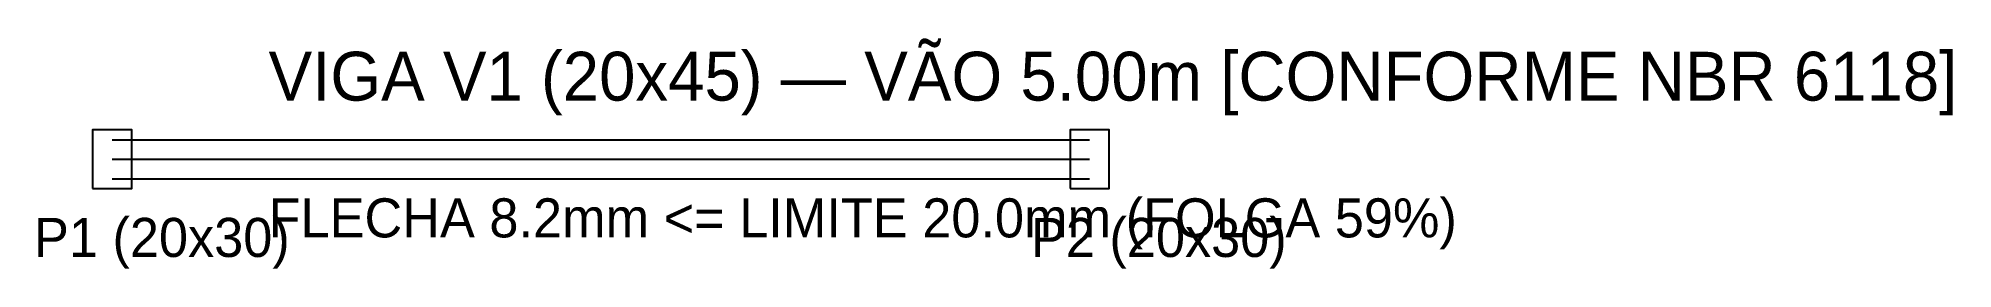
# Model space of a CAD drawing. Header units: metres. Extents: x -0.38 to 9.42, y -0.56 to 0.62.
import ezdxf

# ---------------------------------------------------------------- set-up
doc = ezdxf.new("R2010")
doc.units = ezdxf.units.M
for name, color, linetype in [('COTAS_DIMENSOES', 7, 'Continuous'), ('ESTRUTURA_PILARES', 5, 'Continuous'), ('ESTRUTURA_VIGAS', 3, 'Continuous'), ('STATUS_NBR6118', 3, 'Continuous')]:
    doc.layers.add(name, color=color, linetype=linetype)

msp = doc.modelspace()

# ---------------------------------------------------------------- linework, layer by layer
at = {"layer": 'ESTRUTURA_PILARES'}
for points in [[(-0.1, -0.15), (0.1, -0.15), (0.1, 0.15), (-0.1, 0.15), (-0.1, -0.15)], [(4.9, -0.15), (5.1, -0.15), (5.1, 0.15), (4.9, 0.15), (4.9, -0.15)]]:
    msp.add_lwpolyline(points, dxfattribs=at)
at = {"layer": 'ESTRUTURA_VIGAS'}
for p, q in [((0, 0.1), (5, 0.1)), ((0, 0), (5, 0)), ((0, -0.1), (5, -0.1))]:
    msp.add_line(p, q, dxfattribs=at)

# ---------------------------------------------------------------- texts
at = {"layer": 'COTAS_DIMENSOES'}
msp.add_text('VIGA V1 (20x45) — VÃO 5.00m [CONFORME NBR 6118]', height=0.25, dxfattribs=at).set_placement((0.8, 0.3))
at = {"layer": 'ESTRUTURA_PILARES'}
for s, p in [('P1 (20x30)', (-0.4, -0.5)), ('P2 (20x30)', (4.7, -0.5))]:
    msp.add_text(s, height=0.2, dxfattribs=at).set_placement(p)
at = {"layer": 'STATUS_NBR6118'}
msp.add_text('FLECHA 8.2mm <= LIMITE 20.0mm (FOLGA 59%)', height=0.2, dxfattribs=at).set_placement((0.8, -0.4))

doc.saveas('drawing.dxf')
